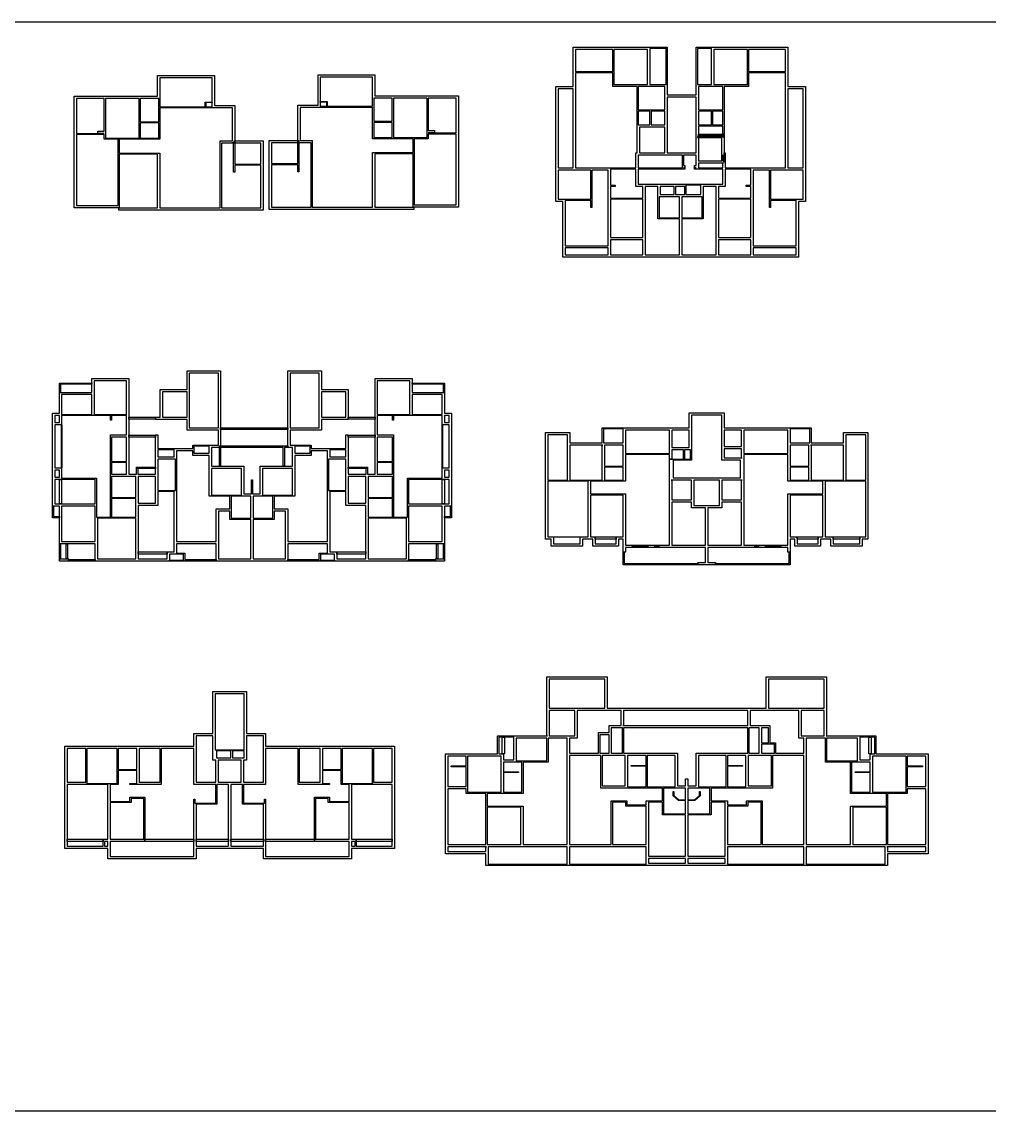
# Model space of a CAD drawing. Extents: x 3537 to 768174, y -301556 to 86403.
# Drawn here: x 100426 to 183786, y -164941 to -71079 of the extents above; entities that cross this region are included whole.
import ezdxf

# ---------------------------------------------------------------- set-up
doc = ezdxf.new("R2010")
doc.units = 0
doc.header["$LTSCALE"] = 1000
doc.header["$MEASUREMENT"] = 0
doc.layers.add('AE-WALL', color=7, linetype='Continuous')
doc.layers.add('WINDOW', color=4, linetype='Continuous')

msp = doc.modelspace()

# ---------------------------------------------------------------- linework, layer by layer
msp.add_lwpolyline([(29846, -71079), (267146, -71079), (267146, -164941), (29846, -164941)], close=True)
at = {"color": 1}
for points in [[(154046, -91368), (151046, -91368), (147046, -91368), (147046, -90568), (147046, -86568), (146446, -86568), (146446, -83768), (146446, -76668), (147946, -76668), (147946, -75418), (147946, -73268), (151396, -73268), (154346, -73268), (154346, -73268), (156046, -73268), (156046, -76668), (156046, -76668), (156046, -77368), (158546, -77368), (158546, -76668), (158546, -76668), (158546, -73268), (160046, -73268), (160046, -73268), (162996, -73268), (166446, -73268), (166446, -75418), (166446, -76668), (167946, -76668), (167946, -83768), (167946, -86568), (167346, -86568), (167346, -90568), (167346, -91368), (163346, -91368), (160346, -91368), (157296, -91368), (157296, -91368), (157096, -91368), (157096, -91368)], [(158746, -80868), (158746, -80868), (160746, -80868), (160746, -80968), (158646, -80968)], [(158746, -80968), (158746, -80968), (160746, -80968), (160746, -81068), (158646, -81068)], [(158746, -80768), (160846, -80768), (160746, -80868), (160746, -80868), (158746, -80868)], [(158746, -80868), (160846, -80868), (160746, -80968), (160746, -80968), (158746, -80968)], [(128562, -110055), (130112, -110055), (130112, -109455), (130212, -109455), (130212, -110055), (130862, -110055), (130862, -108955), (130862, -106755), (130862, -104905), (130862, -101805), (134062, -101805), (134062, -103005), (136862, -103005), (136862, -104805), (137462, -104805), (137462, -105705), (137462, -109605), (137462, -110405), (137462, -112805), (136862, -112805), (136862, -116055), (133762, -116055), (133762, -117555), (130162, -117555), (127362, -117555), (127362, -116955), (126862, -116955), (126162, -116955), (126162, -117480), (126162, -117555), (126062, -117555), (126062, -117555), (123362, -117555), (123362, -117405), (126062, -117405), (126062, -116855), (126762, -116855), (126762, -116055), (123362, -116055), (123362, -117555), (120262, -117555), (117162, -117555), (117162, -116055), (113762, -116055), (113762, -116855), (114462, -116855), (114462, -117405), (117162, -117405), (117162, -117555), (114462, -117555), (114462, -117555), (114362, -117555), (114362, -117480), (114362, -116955), (113662, -116955), (113162, -116955), (113162, -117555), (110362, -117555), (106762, -117555), (106762, -116055), (103662, -116055), (103662, -112805), (103062, -112805), (103062, -110405), (103062, -109605), (103062, -105705), (103062, -104805), (103662, -104805), (103662, -103005), (106462, -103005), (106462, -101805), (109662, -101805), (109662, -104905), (109662, -106755), (109662, -108955), (109662, -110055), (110312, -110055), (110312, -109455), (110412, -109455), (110412, -110055), (111962, -110055), (111962, -108655), (111962, -107955), (111962, -106655), (112162, -106655), (112162, -107855), (113662, -107855), (115162, -107855), (115162, -107555), (116662, -107555), (117362, -107555), (117362, -106255), (114662, -106255), (114662, -105355), (112462, -105355), (111962, -105355), (111962, -105155), (112362, -105155), (112362, -102755), (114662, -102755), (114662, -101155), (117562, -101155), (117562, -106155), (117562, -107755), (116762, -107755), (116762, -108355), (116762, -109355), (119562, -109355), (119562, -111755), (120212, -111755), (120212, -110555), (120312, -110555), (120312, -111755), (120962, -111755), (120962, -109355), (123762, -109355), (123762, -108355), (123762, -107755), (123362, -107755), (123362, -106155), (123362, -101155), (126262, -101155), (126262, -102755), (128562, -102755), (128562, -105355), (126262, -105355), (126262, -106255), (123562, -106255), (123562, -107555), (123862, -107555), (125362, -107555), (125362, -107855), (126862, -107855), (128362, -107855), (128362, -106655), (128562, -106655), (128562, -107955), (128562, -108655)], [(103662, -103005), (103662, -102205), (106462, -102205), (106462, -102305), (103762, -102305), (103762, -103005)], [(134062, -102205), (136862, -102205), (136862, -103005), (136762, -103005), (136762, -102305), (134062, -102305)], [(173341, -106461), (173341, -110611), (173341, -115661), (172841, -115661), (172841, -116261), (170341, -116261), (170341, -116261), (170141, -116261), (170141, -116161), (170141, -115661), (169541, -115661), (169241, -115661), (169241, -116161), (169241, -116261), (169041, -116261), (169041, -116261), (167241, -116261), (167241, -116261), (167041, -116261), (167041, -116161), (167041, -115661), (166641, -115661), (166641, -116261), (166641, -116761), (166441, -116761), (166441, -116361), (162541, -116361), (159541, -116361), (159541, -117661), (160191, -117661), (160191, -117861), (159541, -117861), (159541, -117861), (159341, -117861), (159341, -117861), (158691, -117861), (158691, -117661), (159341, -117661), (159341, -116361), (156341, -116361), (152441, -116361), (152441, -116761), (152241, -116761), (152241, -116261), (152241, -115661), (151841, -115661), (151841, -116161), (151841, -116261), (151641, -116261), (151641, -116261), (149841, -116261), (149841, -116261), (149641, -116261), (149641, -116161), (149641, -115661), (149341, -115661), (148741, -115661), (148741, -116161), (148741, -116261), (148541, -116261), (148541, -116261), (146041, -116261), (146041, -115661), (145541, -115661), (145541, -110611), (145541, -106461), (147641, -106461), (147641, -107361), (150441, -107361), (150441, -106061), (152441, -106061), (152441, -106061), (156341, -106061), (157941, -106061), (157941, -104761), (160941, -104761), (160941, -106061), (162541, -106061), (166441, -106061), (166441, -106061), (168441, -106061), (168441, -107361), (171241, -107361), (171241, -106461)], [(103872, -105805), (103872, -109505), (103852, -109505), (103852, -105805)], [(109662, -105155), (111962, -105155), (111962, -105305), (109662, -105305)], [(123362, -106205), (117562, -106205), (117562, -106055), (123362, -106055)], [(128562, -105155), (130862, -105155), (130862, -105305), (128562, -105305)], [(136672, -105805), (136672, -109505), (136652, -109505), (136652, -105805)], [(109662, -106705), (111962, -106705), (111962, -106855), (109662, -106855)], [(128562, -106705), (130862, -106705), (130862, -106855), (128562, -106855)], [(117462, -109355), (117462, -107605), (123012, -107605), (123362, -107605), (123362, -107755), (123062, -107755), (123062, -109355), (122962, -109355), (122962, -107755), (117562, -107755), (117562, -109355)], [(111962, -109555), (110412, -109555), (110412, -109455), (111962, -109455)], [(130112, -109555), (128562, -109555), (128562, -109455), (130112, -109455)], [(103662, -112605), (103662, -110505), (103862, -110505), (103862, -112605)], [(136862, -110505), (136862, -112605), (136662, -112605), (136662, -110505)], [(103662, -113805), (103062, -113805), (103062, -112805), (103162, -112805), (103162, -113705), (103662, -113705)], [(137462, -112805), (137462, -113805), (136862, -113805), (136862, -113705), (137362, -113705), (137362, -112805)], [(103662, -117355), (103662, -116055), (103762, -116055), (103762, -117355)], [(104262, -117355), (104262, -116055), (104362, -116055), (104362, -117355)], [(136162, -117355), (136162, -116055), (136262, -116055), (136262, -117355)], [(136762, -117355), (136762, -116055), (136862, -116055), (136862, -117355)], [(148541, -115471), (146241, -115471), (146241, -115451), (148541, -115451)], [(151641, -115661), (149841, -115661), (149841, -115461), (151641, -115461)], [(154360, -116361), (153041, -116361), (153041, -116236), (154360, -116236)], [(153956, -116286), (153718, -116300), (153712, -116195), (153949, -116181)], [(155306, -116361), (154963, -116361), (154963, -116236), (155306, -116236)], [(163918, -116361), (163576, -116361), (163576, -116236), (163918, -116236)], [(165841, -116361), (164521, -116361), (164521, -116236), (165841, -116236)], [(164932, -116181), (165170, -116195), (165163, -116300), (164926, -116286)], [(169041, -115661), (167241, -115661), (167241, -115461), (169041, -115461)], [(172641, -115661), (170341, -115661), (170341, -115461), (172641, -115461)], [(112962, -116955), (110462, -116955), (110462, -116755), (112962, -116755)], [(130062, -116955), (127562, -116955), (127562, -116755), (130062, -116755)], [(152341, -116761), (152341, -117761), (158691, -117761), (158691, -117861), (152241, -117861), (152241, -116761)], [(166641, -116761), (166641, -117861), (160191, -117861), (160191, -117761), (166541, -117761), (166541, -116761)], [(103662, -117355), (104462, -117355), (104462, -117555), (103662, -117555)], [(106762, -117555), (104462, -117555), (104462, -117405), (106762, -117405)], [(114362, -117555), (113162, -117555), (113162, -117455), (114362, -117455)], [(127362, -117555), (126162, -117555), (126162, -117455), (127362, -117455)], [(136062, -117555), (133762, -117555), (133762, -117405), (136062, -117405)], [(136062, -117355), (136862, -117355), (136862, -117555), (136062, -117555)]]:
    msp.add_lwpolyline(points, close=True, dxfattribs=at)
at = {"color": 2}
for points in [[(148146, -75368), (151346, -75368), (151346, -73468), (148146, -73468)], [(153496, -76468), (154346, -76468), (154346, -73468), (151446, -73468), (151446, -75418), (151446, -76468)], [(155946, -76468), (155946, -76468), (155946, -73368), (154546, -73368), (154546, -73368), (154546, -76468)], [(158646, -76468), (159846, -76468), (159846, -73368), (159846, -73368), (158646, -73368), (158646, -76468)], [(160946, -81018), (160946, -83168), (160846, -83068), (160846, -83068), (160846, -82568), (160946, -82568), (160946, -83068), (160846, -83068), (160846, -82568), (161046, -82568), (161046, -83168), (160946, -83068), (160946, -83068), (160946, -82368), (161046, -82368), (161046, -83068), (161046, -83068), (161046, -83268), (160996, -83268), (161046, -83268), (161046, -83668), (163446, -83668), (163446, -83668), (164896, -83668), (166246, -83668), (166246, -76768), (166246, -75468), (163046, -75468), (163046, -76468), (162946, -76468), (162946, -75418), (162946, -73468), (160046, -73468), (160046, -76468), (160896, -76468), (162846, -76468), (162846, -76468), (163046, -76468), (163046, -76568), (163046, -76668), (162846, -76668), (162846, -76668), (160946, -76668), (160946, -78718), (160946, -80018), (160946, -80818), (160946, -80868), (160946, -80918), (160946, -81068), (160946, -81068)], [(163046, -73468), (163046, -75368), (166246, -75368), (166246, -73468)], [(153346, -83668), (153346, -82568), (153346, -82568), (153346, -82368), (153446, -82368), (153446, -82368), (153446, -80168), (153446, -80168), (153446, -78718), (153446, -76668), (151346, -76668), (151346, -75468), (148146, -75468), (148146, -76768), (148146, -83668), (149496, -83668), (150946, -83668), (150946, -83668)], [(147946, -83668), (147946, -76868), (146646, -76868), (146646, -83668)], [(155846, -78668), (155846, -77468), (155846, -76668), (154446, -76668), (153546, -76668), (153546, -78668), (154596, -78668)], [(158746, -77468), (158746, -78668), (159896, -78668), (160846, -78668), (160846, -76668), (159946, -76668), (158746, -76668)], [(167746, -83668), (167746, -76868), (166446, -76868), (166446, -83668)], [(157396, -82368), (158546, -82368), (158546, -81018), (158546, -80968), (158546, -80918), (158546, -80868), (158546, -80818), (158546, -80018), (158546, -78718), (158546, -77568), (156046, -77568), (156046, -78718), (156046, -80068), (156046, -82368)], [(153546, -79968), (154546, -79968), (154546, -78768), (153546, -78768), (153546, -79968)], [(155846, -79968), (155846, -78768), (154646, -78768), (154646, -79968)], [(158746, -78768), (158746, -79968), (159846, -79968), (159846, -78768)], [(159946, -78768), (159946, -79968), (160846, -79968), (160846, -78768)], [(153646, -82368), (155846, -82368), (155846, -80168), (154596, -80168), (153646, -80168)], [(158746, -80768), (160846, -80768), (160846, -80768), (160846, -80068), (159896, -80068), (158746, -80068)], [(158746, -82468), (158746, -83068), (160746, -83068), (160746, -82568), (160846, -82568), (160846, -83068), (160746, -83068), (160746, -81068), (158746, -81068)], [(160946, -80818), (160946, -80768), (160896, -80768), (160846, -80868), (160846, -80868), (160846, -80868)], [(160946, -80918), (160946, -80868), (160896, -80868), (160846, -80968), (160846, -80968), (160846, -80968)], [(160946, -80868), (160946, -80918), (160846, -80868), (160846, -80868), (160846, -80968), (160846, -80968)], [(153546, -85068), (154046, -85068), (155346, -85068), (156696, -85068), (157546, -85068), (157546, -85068), (159146, -85068), (159146, -85068), (160346, -85068), (160846, -85068), (160846, -83768), (158646, -83768), (158396, -83768), (158396, -83668), (158546, -83668), (158546, -83668), (158396, -83668), (158396, -83468), (158546, -83468), (158546, -83168), (158546, -82568), (157446, -82568), (157446, -83468), (157546, -83468), (157546, -83668), (157446, -83668), (157446, -83668), (157546, -83668), (157546, -83768), (157396, -83768), (153546, -83768)], [(153546, -83668), (157346, -83668), (157346, -83568), (157346, -82568), (155946, -82568), (153546, -82568), (153546, -82568)], [(158746, -83268), (158746, -83568), (158746, -83668), (160846, -83668), (160846, -83268), (160896, -83268), (160846, -83268), (160796, -83268)], [(149446, -83868), (148046, -83868), (146646, -83868), (146646, -86368), (147046, -86368), (147046, -86368), (149446, -86368)], [(150946, -86318), (150946, -85218), (150946, -83868), (149546, -83868), (149546, -86418), (149546, -87068), (149446, -87068), (149446, -86468), (147246, -86468), (147246, -86468), (147246, -90368), (150946, -90368), (150946, -89768)], [(153346, -85268), (153346, -85068), (153346, -85068), (153346, -83768), (151146, -83768), (151146, -83768), (151146, -85168), (151546, -85168), (151546, -85268), (151146, -85268), (151146, -86268), (153946, -86268), (153946, -85268), (153446, -85268)], [(160446, -85268), (160446, -86268), (163246, -86268), (163246, -85268), (162846, -85268), (162846, -85168), (163246, -85168), (163246, -83768), (163246, -83768), (161046, -83768), (161046, -85068), (161046, -85068), (161046, -85268), (160946, -85268)], [(163446, -89768), (163446, -90368), (167146, -90368), (167146, -86468), (167146, -86468), (164946, -86468), (164946, -87068), (164846, -87068), (164846, -86418), (164846, -83868), (163446, -83868), (163446, -85218), (163446, -86318)], [(167346, -86368), (167746, -86368), (167746, -83868), (166346, -83868), (164946, -83868), (164946, -86368), (167346, -86368)], [(154146, -85268), (154146, -86318), (154146, -89768), (154146, -91168), (157096, -91168), (157096, -88068), (155246, -88068), (155246, -85968), (155246, -85968), (155246, -85268)], [(155446, -85268), (155446, -85968), (156646, -85968), (156646, -85268)], [(156746, -85268), (156746, -85968), (157096, -85968), (157096, -85968), (157296, -85968), (157296, -85968), (157546, -85968), (157546, -85268)], [(157296, -91168), (160246, -91168), (160246, -89768), (160246, -86318), (160246, -85268), (159146, -85268), (159146, -85968), (159146, -85968), (159146, -88068), (157296, -88068)], [(157646, -85168), (157646, -85968), (158946, -85968), (158946, -85168), (158946, -85168), (157646, -85168)], [(155346, -86168), (155346, -86168), (155346, -87968), (157096, -87968), (157096, -86168), (156696, -86168)], [(157596, -86168), (157296, -86168), (157296, -87968), (159046, -87968), (159046, -86168), (159046, -86168)], [(153946, -86368), (151146, -86368), (151146, -89668), (153946, -89668)], [(160446, -89668), (163246, -89668), (163246, -86368), (160446, -86368)], [(153946, -89868), (151146, -89868), (151146, -90568), (151146, -91168), (153946, -91168)], [(160446, -91168), (163246, -91168), (163246, -90568), (163246, -89868), (160446, -89868)], [(150946, -90568), (147246, -90568), (147246, -91168), (150946, -91168)], [(163446, -91168), (167146, -91168), (167146, -90568), (163446, -90568)], [(117362, -106055), (117362, -101355), (114862, -101355), (114862, -102855), (114862, -105255), (114862, -106055)], [(123562, -106055), (126062, -106055), (126062, -105255), (126062, -102855), (126062, -101355), (123562, -101355)], [(109462, -104905), (109462, -102005), (106662, -102005), (106662, -103105), (106662, -104905), (108062, -104905)], [(131062, -104905), (132462, -104905), (133862, -104905), (133862, -103105), (133862, -102005), (131062, -102005)], [(106462, -104905), (106462, -103205), (103862, -103205), (103862, -104905)], [(114662, -105155), (114662, -102955), (112562, -102955), (112562, -105155)], [(126262, -105155), (128362, -105155), (128362, -102955), (126262, -102955)], [(134062, -104905), (136662, -104905), (136662, -103205), (134062, -103205)], [(108062, -110155), (108062, -108955), (108062, -106655), (109462, -106655), (109462, -105005), (108162, -105005), (108162, -105405), (108062, -105405), (108062, -105005), (106562, -105005), (103862, -105005), (103862, -105805), (103262, -105805), (103262, -109505), (103862, -109505), (103862, -110405), (106862, -110405), (106862, -112705), (106862, -113755), (108062, -113755), (108062, -112055)], [(103662, -105005), (103262, -105005), (103262, -105605), (103662, -105605)], [(132462, -112055), (132462, -113755), (133662, -113755), (133662, -112705), (133662, -110405), (136662, -110405), (136662, -109505), (137262, -109505), (137262, -105805), (136662, -105805), (136662, -105005), (133962, -105005), (132462, -105005), (132462, -105405), (132362, -105405), (132362, -105005), (131062, -105005), (131062, -106655), (132462, -106655), (132462, -108955), (132462, -110155)], [(136862, -105005), (136862, -105605), (137262, -105605), (137262, -105005)], [(160741, -106161), (160741, -104961), (158141, -104961), (158141, -106161), (158141, -107761), (158141, -107761), (158141, -108861), (157491, -108861), (156541, -108861), (156541, -110361), (158241, -110361), (160641, -110361), (162341, -110361), (162341, -108861), (161591, -108861), (160741, -108861), (160741, -107761)], [(109462, -108955), (109462, -106855), (108162, -106855), (108162, -108955)], [(132362, -108955), (132362, -106855), (131062, -106855), (131062, -108955)], [(147441, -107461), (147441, -106661), (145741, -106661), (145741, -110561), (147441, -110561)], [(152241, -106161), (152241, -106161), (150541, -106161), (150541, -107361), (150541, -107361), (152241, -107361)], [(156241, -106261), (152441, -106261), (152441, -107461), (152441, -108261), (156241, -108261), (156241, -107861)], [(157941, -106261), (156441, -106261), (156441, -107761), (157491, -107761), (157941, -107761)], [(162441, -106261), (160941, -106261), (160941, -107661), (162441, -107661)], [(166441, -107461), (166441, -106261), (162641, -106261), (162641, -107761), (162641, -108261), (166441, -108261)], [(168341, -107361), (168341, -106161), (166641, -106161), (166641, -106161), (166641, -107361), (168341, -107361)], [(173141, -106661), (171441, -106661), (171441, -107461), (171441, -110561), (173141, -110561)], [(116562, -108255), (116562, -107655), (115262, -107655), (115262, -107955), (115262, -108255)], [(125262, -107955), (125262, -107655), (123962, -107655), (123962, -108255), (125262, -108255)], [(156241, -116161), (156241, -112361), (156241, -110361), (156241, -110361), (156241, -108811), (156241, -108761), (156541, -108761), (156541, -108761), (157441, -108761), (157441, -107961), (156441, -107961), (156441, -108311), (156441, -108761), (156241, -108761), (156241, -108361), (152441, -108361), (152441, -109411), (152441, -110661), (150541, -110661), (149441, -110661), (149441, -110561), (150441, -110561), (150441, -109411), (150441, -107561), (150491, -107561), (147641, -107561), (147641, -110561), (149241, -110561), (149241, -110661), (147541, -110661), (145741, -110661), (145741, -115461), (146141, -115461), (146241, -115461), (146241, -115661), (146241, -115661), (146241, -116061), (148541, -116061), (148541, -115461), (149241, -115461), (149241, -111811), (149241, -110761), (149241, -110761), (149241, -110561), (149341, -110561), (149441, -110561), (149441, -110761), (149441, -110761), (149441, -111761), (152441, -111761), (152441, -115561), (152441, -116161)], [(152241, -107561), (150641, -107561), (150641, -109361), (152241, -109361), (152241, -108311)], [(162441, -108311), (162441, -107861), (160941, -107861), (160941, -108661), (161591, -108661), (162491, -108661), (162441, -108661)], [(168241, -107561), (166641, -107561), (166641, -108311), (166641, -109361), (168241, -109361)], [(171241, -107561), (168391, -107561), (168441, -107561), (168441, -109411), (168441, -110561), (169541, -110561), (171241, -110561)], [(113562, -108555), (113562, -107955), (112162, -107955), (112162, -108555)], [(113662, -111455), (113662, -108755), (112162, -108755), (112162, -110155), (112162, -111455)], [(117162, -115855), (117162, -113055), (118362, -113055), (118362, -111955), (116562, -111955), (116562, -109455), (116562, -108455), (115162, -108455), (115162, -108055), (113762, -108055), (113762, -108655), (113762, -111455), (113762, -115855)], [(126762, -111455), (126762, -108655), (126762, -108055), (125362, -108055), (125362, -108455), (123962, -108455), (123962, -109455), (123962, -111955), (122162, -111955), (122162, -113055), (123362, -113055), (123362, -115855), (126762, -115855)], [(128362, -111455), (128362, -110155), (128362, -108755), (126862, -108755), (126862, -111455)], [(128362, -108555), (128362, -107955), (126962, -107955), (126962, -108555)], [(158041, -107961), (157541, -107961), (157541, -108761), (158041, -108761), (158041, -107961)], [(169441, -110661), (168341, -110661), (166441, -110661), (166441, -109411), (166441, -108361), (162641, -108361), (162641, -108861), (162641, -108861), (162641, -110361), (162641, -110361), (162641, -112361), (162641, -116161), (166441, -116161), (166441, -115561), (166441, -111761), (169441, -111761)], [(103662, -110305), (103662, -109705), (103262, -109705), (103262, -110305)], [(109462, -110055), (109462, -109055), (108162, -109055), (108162, -110055)], [(119362, -111855), (119362, -109555), (116762, -109555), (116762, -111855), (118462, -111855)], [(122062, -111855), (123762, -111855), (123762, -109555), (121162, -109555), (121162, -111855)], [(132362, -110055), (132362, -109055), (131062, -109055), (131062, -110055)], [(136862, -110305), (137262, -110305), (137262, -109705), (136862, -109705)], [(150641, -109461), (150641, -110561), (152241, -110561), (152241, -109461)], [(168241, -110561), (168241, -109461), (166641, -109461), (166641, -110561)], [(106762, -112605), (106762, -110505), (103762, -110505), (103262, -110505), (103262, -112605), (103762, -112605)], [(110262, -110255), (109562, -110255), (108162, -110255), (108162, -112055), (110262, -112055)], [(111962, -111455), (111962, -110255), (110462, -110255), (110462, -112055), (110462, -112555), (111962, -112555)], [(128562, -112555), (130062, -112555), (130062, -112055), (130062, -110255), (128562, -110255), (128562, -111455)], [(130262, -112055), (132362, -112055), (132362, -110255), (130962, -110255), (130262, -110255)], [(133762, -112605), (136762, -112605), (137262, -112605), (137262, -110505), (136762, -110505), (133762, -110505)], [(156441, -112261), (158141, -112261), (158141, -110561), (156391, -110561), (156441, -110561)], [(160541, -112361), (160541, -110561), (158341, -110561), (158341, -112361), (158341, -112761), (159441, -112761), (160541, -112761)], [(162441, -112261), (162441, -110561), (162491, -110561), (160741, -110561), (160741, -112261)], [(173141, -110661), (171341, -110661), (169641, -110661), (169641, -111811), (169641, -115461), (170341, -115461), (170341, -116061), (172641, -116061), (172641, -115661), (172641, -115661), (172641, -115461), (172741, -115461), (173141, -115461)], [(113562, -115955), (113562, -111555), (112162, -111555), (112162, -112755), (110462, -112755), (110462, -113755), (110462, -117355), (112962, -117355), (112962, -116755), (113562, -116755)], [(128362, -112755), (128362, -111555), (126962, -111555), (126962, -115955), (126962, -116755), (127562, -116755), (127562, -117355), (130062, -117355), (130062, -113755), (130062, -112755)], [(110262, -112655), (110262, -112155), (108162, -112155), (108162, -113755), (110262, -113755)], [(120162, -113855), (120162, -111955), (119462, -111955), (118462, -111955), (118462, -113155), (118462, -113855)], [(122062, -113155), (122062, -111955), (121062, -111955), (120362, -111955), (120362, -113855), (122062, -113855)], [(130262, -112655), (130262, -113755), (132362, -113755), (132362, -112155), (130262, -112155)], [(152241, -115461), (152241, -111861), (149441, -111861), (149441, -115461), (149841, -115461), (149841, -116061), (151641, -116061), (151641, -115461)], [(159341, -116161), (159341, -112961), (158141, -112961), (158141, -112461), (156441, -112461), (156441, -116161)], [(162441, -116161), (162441, -112461), (160741, -112461), (160741, -112961), (159541, -112961), (159541, -116161)], [(169441, -111861), (166641, -111861), (166641, -115461), (167241, -115461), (167241, -116061), (169041, -116061), (169041, -115461), (169441, -115461)], [(106762, -115855), (106762, -113755), (106762, -112805), (103862, -112805), (103862, -115855)], [(120162, -117355), (120162, -113955), (118362, -113955), (118362, -113255), (117362, -113255), (117362, -115955), (117362, -117355)], [(123162, -115955), (123162, -113255), (122162, -113255), (122162, -113955), (120362, -113955), (120362, -117355), (123162, -117355)], [(133762, -113755), (133762, -115855), (136662, -115855), (136662, -112805), (133762, -112805)], [(110262, -117355), (110262, -113855), (108062, -113855), (106962, -113855), (106962, -115955), (106962, -117355)], [(130262, -113855), (130262, -117355), (133562, -117355), (133562, -115955), (133562, -113855), (132462, -113855)]]:
    msp.add_lwpolyline(points, close=True, dxfattribs=at)
at = {"color": 1, "ltscale": 0.002}
for points in [[(104140, -142294), (104140, -136694), (104140, -133494), (105940, -133494), (108740, -133494), (110440, -133494), (112340, -133494), (115240, -133494), (115240, -132394), (116890, -132394), (116890, -128794), (119790, -128794), (119790, -132394), (121440, -132394), (121440, -133494), (124340, -133494), (126240, -133494), (127940, -133494), (130740, -133494), (132540, -133494), (132540, -136694), (132540, -142294), (129140, -142294), (128840, -142294), (128840, -143194), (121240, -143194), (121240, -142294), (118340, -142294), (115440, -142294), (115440, -143194), (107840, -143194), (107840, -142294), (107540, -142294)], [(107440, -141694), (104340, -141694), (104340, -141494), (107440, -141494)], [(115240, -141694), (111040, -141694), (111040, -141494), (115240, -141494)], [(118240, -141694), (115440, -141694), (115440, -141494), (118240, -141494)], [(121240, -141694), (118440, -141694), (118440, -141494), (121240, -141494)], [(125640, -141694), (121440, -141694), (121440, -141494), (125640, -141494)], [(132340, -141694), (129240, -141694), (129240, -141494), (132340, -141494)]]:
    msp.add_lwpolyline(points, close=True, dxfattribs=at)
at = {"color": 2, "ltscale": 0.002}
for points in [[(117090, -132494), (117090, -133794), (118540, -133794), (119590, -133794), (119590, -132494), (119590, -128994), (117090, -128994)], [(115440, -133594), (115440, -136594), (117140, -136594), (117140, -134694), (116890, -134694), (116890, -133894), (116890, -132594), (115440, -132594)], [(119540, -136594), (121240, -136594), (121240, -133594), (121240, -132594), (119790, -132594), (119790, -133894), (119790, -134694), (119540, -134694)], [(104340, -136594), (105940, -136594), (105940, -133694), (104340, -133694)], [(106040, -136694), (107940, -136694), (108640, -136694), (108640, -135594), (108640, -133694), (106040, -133694)], [(108040, -142194), (108040, -142994), (115240, -142994), (115240, -142194), (115240, -138394), (115240, -138044), (115340, -138044), (115340, -138394), (117140, -138394), (117140, -136794), (115240, -136794), (115240, -133694), (112440, -133694), (112440, -136794), (110440, -136794), (109750, -136794), (109750, -136694), (110340, -136694), (110340, -135594), (108740, -135594), (108740, -136794), (108040, -136794), (108040, -138244), (109740, -138244), (109740, -137894), (111040, -137894), (111040, -141694), (108040, -141694)], [(108740, -133694), (108740, -135494), (110340, -135494), (110340, -133694)], [(110540, -133694), (110540, -135594), (110540, -136594), (112340, -136594), (112340, -133694)], [(117240, -134494), (118440, -134494), (118440, -133894), (117190, -133894), (117190, -134494)], [(119440, -134494), (119590, -134494), (119590, -133894), (118590, -133894), (118590, -134494)], [(121440, -142194), (121440, -142994), (128640, -142994), (128640, -142194), (128640, -141694), (125640, -141694), (125640, -137894), (126940, -137894), (126940, -138244), (128640, -138244), (128640, -136794), (127940, -136794), (127940, -135594), (126340, -135594), (126340, -136694), (126930, -136694), (126930, -136794), (126240, -136794), (124240, -136794), (124240, -133694), (121440, -133694), (121440, -136794), (119540, -136794), (119540, -138394), (121340, -138394), (121340, -138044), (121440, -138044), (121440, -138394)], [(124340, -133694), (124340, -136594), (126140, -136594), (126140, -135594), (126140, -133694)], [(126340, -133694), (126340, -135494), (127940, -135494), (127940, -133694)], [(128040, -133694), (128040, -135594), (128040, -136694), (128740, -136694), (130640, -136694), (130640, -133694)], [(132340, -136594), (132340, -133694), (130740, -133694), (130740, -136594)], [(118340, -136594), (119340, -136594), (119340, -134694), (118540, -134694), (117340, -134694), (117340, -136594)], [(104340, -142094), (107440, -142094), (107440, -141494), (107840, -141494), (107840, -138244), (107840, -136794), (105940, -136794), (104340, -136794)], [(115440, -142094), (118240, -142094), (118240, -136794), (117240, -136794), (117240, -138494), (115440, -138494)], [(118440, -142094), (121240, -142094), (121240, -138494), (119440, -138494), (119440, -136794), (118440, -136794)], [(129240, -142094), (132340, -142094), (132340, -136794), (130740, -136794), (128840, -136794), (128840, -138244), (128840, -141494), (129240, -141494)], [(108040, -141494), (110940, -141494), (110940, -137994), (109840, -137994), (109840, -138344), (108040, -138344)], [(128640, -141494), (128640, -138344), (126840, -138344), (126840, -137994), (125740, -137994), (125740, -141494)], [(107540, -142094), (107840, -142094), (107840, -141694), (107540, -141694)], [(128840, -142094), (129140, -142094), (129140, -141694), (128840, -141694)]]:
    msp.add_lwpolyline(points, close=True, dxfattribs=at)
at = {"layer": 'AE-WALL', "color": 1}
for points in [[(178525, -142057), (178525, -142657), (178525, -142757), (178325, -142757), (178325, -142757), (175025, -142757), (175025, -143707), (175025, -143757), (174825, -143757), (174825, -143757), (168025, -143757), (168025, -143757), (167825, -143757), (167825, -143757), (161025, -143757), (161025, -143757), (157725, -143757), (154425, -143757), (154425, -143757), (147625, -143757), (147625, -143757), (147425, -143757), (147425, -143757), (140625, -143757), (140625, -143757), (140425, -143757), (140425, -143707), (140425, -142757), (137125, -142757), (137125, -142757), (136925, -142757), (136925, -142657), (136925, -142057), (136925, -137057), (136925, -134157), (138775, -134157), (141425, -134157), (141425, -132607), (143025, -132607), (143025, -132607), (145725, -132607), (145675, -132607), (145675, -130307), (145675, -127507), (150875, -127507), (150875, -130207), (152075, -130207), (152075, -130207), (152275, -130207), (152275, -130207), (162975, -130207), (162975, -130207), (163175, -130207), (163175, -130207), (164575, -130207), (164575, -127507), (169775, -127507), (169775, -130307), (169775, -132607), (169725, -132607), (172425, -132607), (172425, -132607), (174025, -132607), (174025, -134157), (176675, -134157), (178525, -134157), (178525, -137057)], [(142025, -132707), (142025, -134157), (141825, -134157), (141825, -132707)], [(173425, -134157), (173425, -132707), (173625, -132707), (173625, -134157)]]:
    msp.add_lwpolyline(points, close=True, dxfattribs=at)
at = {"layer": 'AE-WALL', "color": 2}
for points in [[(150675, -130207), (150675, -127707), (145875, -127707), (145875, -130207), (148175, -130207)], [(169575, -130207), (169575, -127707), (164775, -127707), (164775, -130207), (167475, -130207)], [(148075, -130407), (145875, -130407), (145875, -132607), (147526, -132607), (148075, -132607)], [(152075, -130407), (150775, -130407), (148275, -130407), (148275, -132807), (147626, -132807), (147626, -134107), (150125, -134107), (150125, -132307), (151025, -132307), (151025, -131707), (152075, -131707)], [(162975, -130407), (152275, -130407), (152275, -131707), (152225, -131707), (163025, -131707), (162975, -131707)], [(167825, -134107), (167825, -132807), (167375, -132807), (167375, -130407), (164675, -130407), (163175, -130407), (163175, -131707), (164075, -131707), (164875, -131707), (164875, -133207), (165325, -133207), (165375, -133207), (165375, -133307), (165375, -133307), (165375, -134107)], [(167925, -132607), (169575, -132607), (169575, -130407), (167575, -130407), (167575, -132607)], [(152175, -131907), (152175, -131907), (151225, -131907), (151225, -132407), (151225, -134107), (152175, -134107)], [(162975, -134107), (162975, -131907), (152275, -131907), (152275, -134107), (152525, -134107), (154275, -134107), (156925, -134107), (156925, -136907), (157625, -136907), (157625, -136307), (157825, -136307), (157825, -136907), (158525, -136907), (158525, -134107), (161175, -134107), (162925, -134107)], [(163975, -134107), (163975, -133257), (163975, -131907), (163075, -131907), (163075, -131907), (163075, -134107)], [(164775, -133207), (164775, -131907), (164175, -131907), (164175, -133207)], [(147426, -141957), (147426, -134207), (147426, -132807), (145775, -132807), (145775, -132807), (145775, -134857), (143625, -134857), (143625, -137557), (141825, -137557), (140525, -137557), (140525, -138657), (143625, -138657), (143625, -141957)], [(142825, -132707), (142825, -132707), (141525, -132707), (141525, -134157), (141925, -134157), (141925, -134657), (142825, -134657)], [(145675, -132807), (143025, -132807), (143025, -134757), (143025, -134757), (143575, -134757), (145675, -134757)], [(151025, -134107), (151025, -132507), (150225, -132507), (150225, -134107), (150375, -134107)], [(174925, -138657), (174925, -137557), (173625, -137557), (171825, -137557), (171825, -134857), (169676, -134857), (169675, -132807), (169675, -132807), (168025, -132807), (168025, -134207), (168025, -141957), (171825, -141957), (171825, -138657)], [(171875, -134757), (172425, -134757), (172425, -134757), (172425, -132807), (169775, -132807), (169776, -134757)], [(173525, -134657), (173525, -134157), (173925, -134157), (173925, -132707), (172625, -132707), (172625, -132707), (172625, -134657)], [(165275, -134107), (165275, -133307), (164825, -133307), (164175, -133307), (164175, -134107), (165075, -134107)], [(137125, -136957), (138725, -136957), (138725, -135257), (137425, -135257), (137425, -135197), (138725, -135197), (138725, -134357), (137125, -134357)], [(140475, -137457), (141726, -137457), (141726, -135727), (141726, -134757), (141726, -134357), (141475, -134357), (138825, -134357), (138825, -135227), (138825, -137057), (138825, -137457)], [(141925, -137457), (143525, -137457), (143525, -134857), (142825, -134857), (142825, -134857), (141925, -134857), (141925, -135697), (143225, -135697), (143225, -135757), (141925, -135757)], [(155625, -138207), (155625, -137107), (154275, -137107), (152425, -137107), (152425, -137107), (150325, -137107), (150325, -134307), (150175, -134307), (147626, -134307), (147625, -141957), (151225, -141957), (151225, -138207), (152575, -138207), (152575, -138557), (154225, -138557), (154225, -138207)], [(152225, -134307), (151125, -134307), (150425, -134307), (150425, -136907), (152425, -136907), (152425, -134307)], [(152625, -134307), (152625, -137007), (152625, -137007), (154225, -137007), (154225, -135207), (152925, -135207), (152925, -135147), (154225, -135147), (154225, -134307)], [(156725, -137007), (156725, -134307), (154325, -134307), (154325, -135177), (154325, -137007), (155675, -137007), (156725, -137007)], [(159775, -137007), (161125, -137007), (161125, -135177), (161125, -134307), (158725, -134307), (158725, -137007), (158725, -137007)], [(167825, -141957), (167825, -134307), (165325, -134307), (165125, -134307), (165125, -137107), (163025, -137107), (163025, -137107), (161175, -137107), (159825, -137107), (159825, -138207), (161225, -138207), (161225, -138557), (162875, -138557), (162875, -138207), (164225, -138207), (164225, -141957)], [(162825, -137007), (162825, -134307), (161225, -134307), (161225, -135147), (162525, -135147), (162525, -135207), (161225, -135207), (161225, -137007), (162825, -137007)], [(165025, -134307), (164075, -134307), (163025, -134307), (163025, -134307), (163025, -136907), (165025, -136907)], [(173525, -137457), (173525, -135757), (172225, -135757), (172225, -135697), (173525, -135697), (173525, -134857), (172625, -134857), (172625, -134857), (171925, -134857), (171925, -137457)], [(174975, -137457), (176625, -137457), (176625, -137057), (176625, -135227), (176625, -134357), (173975, -134357), (173725, -134357), (173725, -134757), (173725, -135727), (173725, -137457)], [(176725, -136957), (178325, -136957), (178325, -134357), (176725, -134357), (176725, -135197), (178025, -135197), (178025, -135257), (176725, -135257)], [(140425, -138707), (140425, -137557), (138725, -137557), (138725, -137157), (137125, -137157), (137125, -141957), (140425, -141957)], [(157625, -139307), (157625, -138177), (157025, -138177), (156565, -137761), (156565, -137407), (156625, -137407), (156625, -137735), (157048, -138117), (157625, -138117), (157625, -137107), (156925, -137107), (156925, -137107), (155725, -137107), (155725, -138257), (155725, -139307)], [(159725, -138257), (159725, -137107), (158525, -137107), (158525, -137107), (157825, -137107), (157825, -138117), (158403, -138117), (158825, -137735), (158825, -137407), (158885, -137407), (158885, -137761), (158425, -138177), (157825, -138177), (157825, -139307), (159725, -139307)], [(175025, -138707), (175025, -141957), (178325, -141957), (178325, -137157), (176725, -137157), (176725, -137557), (175025, -137557)], [(143425, -141957), (143425, -138757), (140525, -138757), (140525, -141957), (140525, -141957)], [(154225, -141957), (154225, -138657), (152475, -138657), (152475, -138307), (151325, -138307), (151325, -141957)], [(157625, -142957), (157625, -139407), (155625, -139407), (155625, -138307), (154425, -138307), (154425, -138607), (154425, -142057), (154425, -142957)], [(161025, -142057), (161025, -138607), (161025, -138307), (159825, -138307), (159825, -139407), (157825, -139407), (157825, -142957), (161025, -142957)], [(164125, -141957), (164125, -138307), (162975, -138307), (162975, -138657), (161225, -138657), (161225, -141957)], [(174925, -138757), (172025, -138757), (172025, -141957), (174925, -141957), (174925, -141957)], [(140425, -142557), (140425, -142157), (140475, -142157), (137125, -142157), (137125, -142557)], [(147425, -143657), (147425, -142157), (143525, -142157), (140625, -142157), (140625, -142657), (140625, -143657)], [(154225, -143057), (154225, -142157), (151275, -142157), (147625, -142157), (147625, -143657), (154225, -143657), (154225, -143657)], [(167825, -142157), (164175, -142157), (161225, -142157), (161225, -143057), (161225, -143657), (161225, -143657), (167825, -143657)], [(171925, -142157), (168025, -142157), (168025, -143657), (174825, -143657), (174825, -142657), (174825, -142157)], [(174975, -142157), (175025, -142157), (175025, -142557), (178325, -142557), (178325, -142157)], [(157625, -143157), (154425, -143157), (154425, -143557), (157625, -143557)], [(161025, -143157), (157825, -143157), (157825, -143557), (161025, -143557)]]:
    msp.add_lwpolyline(points, close=True, dxfattribs=at)
at = {"layer": 'WINDOW', "color": 1}
for points in [[(108781, -87295), (108781, -87095), (108831, -87095), (112131, -87095), (112131, -82495), (108831, -82495), (108831, -87095), (104931, -87095), (104931, -80745), (104931, -77495), (107581, -77495), (110581, -77495), (112131, -77495), (112131, -75695), (117031, -75695), (117031, -76545), (117031, -78295), (118781, -78295), (118781, -79195), (118781, -81445), (118781, -81545), (118581, -81545), (118581, -81445), (118581, -81445), (118581, -81545), (117631, -81545), (117631, -87095), (121031, -87095), (121031, -83445), (118781, -83445), (118781, -84045), (118681, -84045), (118681, -83395), (118681, -81495), (118781, -81495), (118781, -83345), (121031, -83345), (121031, -81545), (118731, -81545), (118731, -81345), (121231, -81345), (121231, -83395), (121231, -87295), (117581, -87295), (117031, -87295), (112231, -87295), (108831, -87295)], [(125950, -78251), (125950, -76501), (125950, -75651), (130850, -75651), (130850, -77451), (132400, -77451), (135400, -77451), (138050, -77451), (138050, -80701), (138050, -87051), (134150, -87051), (134150, -82451), (130850, -82451), (130850, -87051), (134150, -87051), (134200, -87051), (134200, -87251), (134150, -87251), (130750, -87251), (125950, -87251), (125400, -87251), (121750, -87251), (121750, -83351), (121750, -81301), (124300, -81301), (124300, -83351), (124300, -84001), (124200, -84001), (124200, -83401), (121950, -83401), (121950, -87051), (125350, -87051), (125350, -81501), (124200, -81501), (124200, -79151), (124200, -78251)], [(116231, -78395), (116231, -77995), (116831, -77995), (116831, -78045), (116281, -78045), (116281, -78395)], [(126750, -78351), (126700, -78351), (126700, -78001), (126150, -78001), (126150, -77951), (126750, -77951)]]:
    msp.add_lwpolyline(points, close=True, dxfattribs=at)
at = {"layer": 'WINDOW', "color": 2}
for points in [[(112331, -78395), (116831, -78395), (116831, -78395), (116831, -76545), (116831, -75895), (112331, -75895), (112331, -77495), (112331, -77495)], [(126150, -78351), (130650, -78351), (130650, -77451), (130650, -77451), (130650, -75851), (126150, -75851), (126150, -76501), (126150, -78351)], [(107531, -80695), (107531, -80695), (106981, -80695), (106981, -80495), (107531, -80495), (107531, -77695), (105131, -77695), (105131, -80695)], [(108781, -81095), (110531, -81095), (110531, -79745), (110531, -77695), (107631, -77695), (107631, -80595), (107631, -80745), (107631, -81095)], [(110631, -79695), (112231, -79695), (112231, -78445), (112231, -77695), (112231, -77695), (110631, -77695)], [(130750, -78401), (130750, -79651), (132350, -79651), (132350, -77651), (130750, -77651), (130750, -77651)], [(132450, -79701), (132450, -81051), (134200, -81051), (135350, -81051), (135350, -80701), (135350, -80551), (135350, -77651), (132450, -77651)], [(135450, -77651), (135450, -80451), (136000, -80451), (136000, -80651), (135450, -80651), (135450, -80651), (137850, -80651), (137850, -77651)], [(112331, -87095), (117031, -87095), (117531, -87095), (117531, -81345), (118581, -81345), (118581, -79195), (118581, -78495), (117031, -78495), (117031, -78495), (112331, -78495), (112331, -79745), (112331, -81195), (110581, -81195), (108831, -81195), (108831, -82395), (112331, -82395)], [(125950, -78451), (125950, -78451), (124400, -78451), (124400, -79151), (124400, -81301), (125450, -81301), (125450, -87051), (125950, -87051), (130650, -87051), (130650, -82351), (134150, -82351), (134150, -81151), (132400, -81151), (130650, -81151), (130650, -79701), (130650, -78451)], [(130750, -79751), (130750, -81051), (132350, -81051), (132350, -79751)], [(110631, -81095), (112231, -81095), (112231, -79795), (110631, -79795)], [(108731, -82445), (108731, -81195), (107531, -81195), (107531, -80795), (105131, -80795), (105131, -86895), (108731, -86895)], [(121950, -83301), (124200, -83301), (124200, -81501), (121950, -81501)], [(134250, -81151), (134250, -82401), (134250, -86851), (137850, -86851), (137850, -80751), (135450, -80751), (135450, -81151)]]:
    msp.add_lwpolyline(points, close=True, dxfattribs=at)

doc.saveas('drawing.dxf')
